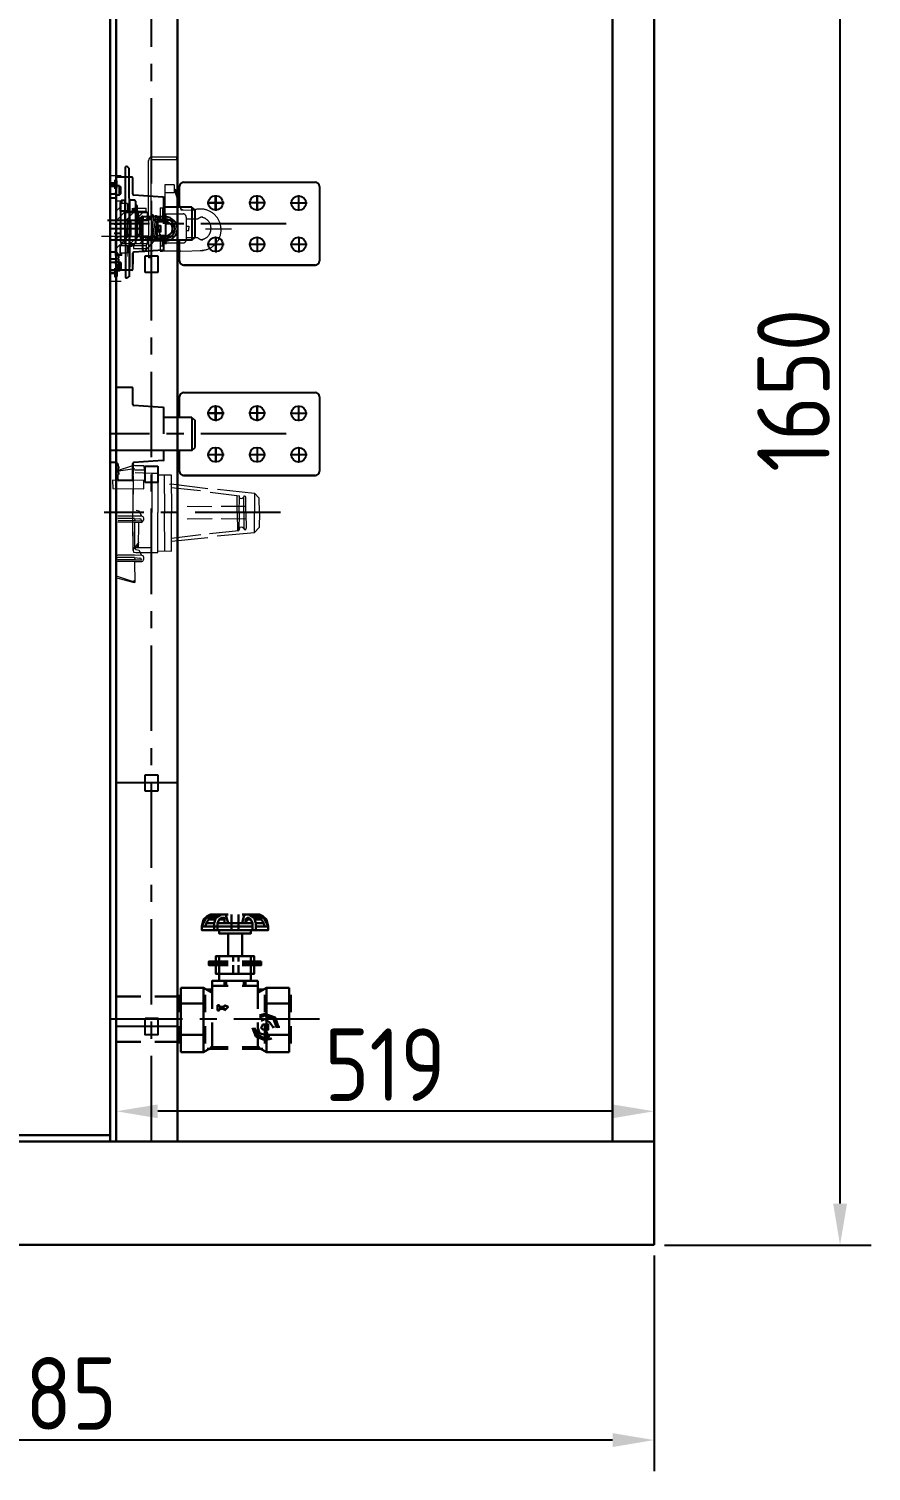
# Model space of a CAD drawing. Header units: millimetres. Extents: x 70841 to 133731, y -170061 to -164340.
# Drawn here: x 102160 to 102973, y -167307 to -165914 of the extents above; entities that cross this region are included whole.
import ezdxf

# ---------------------------------------------------------------- set-up
doc = ezdxf.new("R2010")
doc.units = ezdxf.units.MM
doc.header["$LTSCALE"] = 13
doc.linetypes.add('CENTER', pattern=[50.8, 31.75, -6.35, 6.35, -6.35])
doc.linetypes.add('CENTERX2', pattern=[101.6, 63.5, -12.7, 12.7, -12.7])
doc.layers.get('0').update_dxf_attribs({"color": 1, "linetype": 'CENTER'})
for name, color, linetype in [('1', 4, 'Continuous'), ('10', 1, 'Continuous'), ('C00-00-00', 7, 'Continuous'), ('器身绝缘0', 4, 'Continuous'), ('粗实线', 4, 'Continuous')]:
    doc.layers.add(name, color=color, linetype=linetype)
doc.layers.add('标注、文本', color=3, linetype='Continuous', lineweight=25)
doc.styles.get("Standard").update_dxf_attribs({"font": 'gbenor.shx', "bigfont": 'gbcbig.shx'})
doc.dimstyles.new('1-15', dxfattribs={"dimscale": 20, "dimtxt": 3.5, "dimasz": 2, "dimexe": 1.5, "dimexo": 0.5, "dimgap": 0.5, "dimtad": 1, "dimtoh": 1, "dimdec": 1, "dimdsep": 46, "dimtxsty": 'Standard', "dimcen": 2.5, "dimclrd": 3, "dimclre": 3, "dimclrt": 3, "dimadec": 0, "dimazin": 2, "dimtfac": 1, "dimtdec": 1, "dimtmove": 0, "dimatfit": 2, "dimfxl": 1, "dimarcsym": 0})

# ---------------------------------------------------------------- blocks, each defined once
blk = doc.blocks.new('A$C4C206FB1')
at = {"layer": '标注、文本', "color": 4, "lineweight": 30}
for points in [[(58.52, 85.61), (56.35, 84.53), (54.19, 82.36)], [(58.52, 84.53), (56.35, 83.45), (55.27, 82.36)], [(58.52, 83.45), (57.44, 82.36), (56.35, 81.28)], [(58.52, 82.36), (57.44, 82.36), (56.35, 81.28)], [(68.28, 85.61), (65.02, 85.61), (61.77, 83.45), (60.69, 80.2)], [(65.02, 83.45), (63.94, 82.36), (62.86, 80.2)], [(65.02, 82.36), (63.94, 82.36), (62.86, 80.2)], [(67.19, 80.2), (67.19, 82.36), (67.19, 83.45), (66.11, 83.45)], [(67.19, 82.36), (66.11, 82.36)], [(67.19, 82.36), (67.19, 80.2)], [(69.36, 80.2), (68.28, 84.53), (68.28, 85.61)], [(78.03, 80.2), (79.11, 84.53), (80.2, 85.61)], [(78.03, 85.61), (88.87, 85.61)], [(81.28, 83.45), (80.2, 82.36)], [(80.2, 80.2), (81.28, 82.36)], [(86.7, 80.2), (85.61, 83.45), (82.36, 85.61)], [(84.53, 80.2), (83.45, 82.36), (82.36, 83.45)], [(84.53, 80.2), (83.45, 82.36), (82.36, 82.36)], [(93.2, 82.36), (91.03, 84.53), (88.87, 85.61)], [(92.12, 82.36), (91.03, 83.45), (88.87, 84.53)], [(91.03, 81.28), (89.95, 82.36), (88.87, 83.45)], [(91.03, 81.28), (89.95, 82.36), (88.87, 82.36)], [(69.36, 75.86), (53.1, 75.86), (53.1, 78.03)], [(69.36, 75.86), (53.1, 75.86), (53.1, 78.03), (60.69, 78.03)], [(62.86, 75.86), (62.86, 80.2), (62.86, 78.03)], [(62.86, 78.03), (84.53, 78.03)], [(94.28, 78.03), (94.28, 75.86), (78.03, 75.86)], [(86.7, 78.03), (94.28, 78.03), (94.28, 75.86), (78.03, 75.86)], [(84.53, 75.86), (84.53, 80.2), (84.53, 78.03)], [(69.36, 55.27), (57.44, 55.27), (57.44, 56.35), (69.36, 56.35)], [(69.36, 54.19), (57.44, 54.19), (57.44, 55.27), (69.36, 55.27)], [(61.77, 56.35), (61.77, 59.61), (85.61, 59.61), (85.61, 56.35)], [(85.61, 54.19), (85.61, 48.77), (61.77, 48.77), (61.77, 54.19)], [(89.95, 56.35), (89.95, 55.27), (78.03, 55.27)], [(78.03, 56.35), (89.95, 56.35)], [(89.95, 55.27), (89.95, 54.19), (78.03, 54.19)], [(78.03, 55.27), (89.95, 55.27)], [(40.1, 40.1), (40.1, 30.34), (40.1, 10.84), (40.1, 0)], [(54.19, 40.1), (54.19, 30.34), (54.19, 10.84), (54.19, 0)], [(69.36, 41.18), (59.61, 41.18), (59.61, 44.43), (69.36, 44.43)], [(59.61, 41.18), (59.61, 27.09)], [(87.78, 44.43), (87.78, 41.18), (78.03, 41.18)], [(78.03, 44.43), (87.78, 44.43)], [(87.78, 41.18), (87.78, 27.09)], [(107.29, 40.1), (107.29, 30.34), (93.2, 30.34)], [(93.2, 40.1), (93.2, 30.34), (93.2, 10.84), (93.2, 0)], [(107.29, 40.1), (107.29, 30.34), (107.29, 10.84), (107.29, 0)], [(0, 34.68), (15.17, 34.68)], [(23.84, 34.68), (39.01, 34.68)], [(39.01, 24.93), (39.01, 35.76)], [(62.86, 29.26), (63.94, 29.26), (63.94, 28.18)], [(62.86, 29.26), (62.86, 28.18)], [(62.86, 26.01), (63.94, 26.01), (63.94, 27.09)], [(67.19, 26.01), (67.19, 27.09), (63.94, 27.09)], [(67.19, 29.26), (69.36, 28.18), (67.19, 26.01)], [(67.19, 29.26), (67.19, 28.18)], [(108.37, 24.93), (108.37, 35.76)], [(59.61, 18.42), (59.61, 3.25)], [(87.78, 18.42), (87.78, 3.25), (93.2, 0)], [(100.79, 15.17), (98.62, 21.67), (92.12, 23.84), (88.87, 22.76)], [(99.7, 15.17), (97.54, 20.59), (92.12, 22.76), (88.87, 21.67)], [(97.54, 15.17), (95.37, 18.42), (92.12, 20.59), (89.95, 19.51)], [(55.27, 16.26), (55.27, 5.42)], [(84.53, 15.17), (86.7, 9.75), (92.12, 7.59), (96.45, 8.67)], [(85.61, 15.17), (87.78, 10.84), (92.12, 8.67), (95.37, 9.75)], [(87.78, 15.17), (88.87, 11.92), (92.12, 10.84), (94.28, 11.92)], [(92.12, 16.26), (92.12, 5.42)], [(107.29, 10.84), (93.2, 10.84)], [(99.7, 15.17), (99.7, 16.26)], [(100.79, 15.17), (100.79, 16.26)], [(0, 6.5), (15.17, 6.5)], [(23.84, 6.5), (39.01, 6.5)], [(56.35, 2.17), (69.36, 2.17)], [(58.52, 3.25), (69.36, 3.25)], [(78.03, 3.25), (87.78, 3.25)], [(78.03, 3.25), (88.87, 3.25)], [(78.03, 2.17), (91.03, 2.17)]]:
    blk.add_lwpolyline(points, dxfattribs=at)
for points in [[(83.45, 75.86), (83.45, 73.69), (63.94, 73.69), (63.94, 75.86)], [(78.03, 73.69), (78.03, 59.61), (69.36, 59.61), (69.36, 73.69)], [(83.45, 48.77), (83.45, 44.43), (63.94, 44.43), (63.94, 48.77)], [(94.28, 15.17), (94.28, 17.34), (92.12, 17.34), (91.03, 17.34), (89.95, 15.17), (91.03, 14.09), (92.12, 14.09), (94.28, 14.09)], [(93.2, 15.17), (93.2, 16.26), (92.12, 16.26), (92.12, 15.17)]]:
    blk.add_lwpolyline(points, close=True, dxfattribs=at)
for points in [[(53.1, 78.03), (53.1, 78.03), (54.19, 82.36), (54.19, 82.36)], [(53.1, 78.03), (53.1, 78.03), (55.27, 82.36), (55.27, 82.36)], [(55.27, 78.03), (55.27, 78.03), (56.35, 81.28), (56.35, 81.28)], [(55.27, 78.03), (55.27, 78.03), (56.35, 81.28), (56.35, 81.28)], [(58.52, 85.61), (58.52, 85.61), (69.36, 85.61), (69.36, 85.61)], [(58.52, 84.53), (58.52, 84.53), (63.94, 84.53), (63.94, 84.53)], [(58.52, 83.45), (58.52, 83.45), (61.77, 83.45), (61.77, 83.45)], [(58.52, 82.36), (58.52, 82.36), (61.77, 82.36), (61.77, 82.36)], [(65.02, 83.45), (65.02, 83.45), (66.11, 83.45), (66.11, 83.45)], [(65.02, 82.36), (65.02, 82.36), (66.11, 82.36), (66.11, 82.36)], [(71.53, 85.61), (71.53, 85.61), (71.53, 75.86), (71.53, 75.86)], [(75.86, 85.61), (75.86, 85.61), (75.86, 75.86), (75.86, 75.86)], [(79.11, 84.53), (79.11, 84.53), (79.11, 85.61), (79.11, 85.61)], [(82.36, 85.61), (82.36, 85.61), (80.2, 85.61), (80.2, 85.61)], [(80.2, 82.36), (80.2, 82.36), (80.2, 80.2), (80.2, 80.2)], [(82.36, 83.45), (82.36, 83.45), (81.28, 83.45), (81.28, 83.45)], [(82.36, 82.36), (82.36, 82.36), (81.28, 82.36), (81.28, 82.36)], [(88.87, 84.53), (88.87, 84.53), (83.45, 84.53), (83.45, 84.53)], [(88.87, 83.45), (88.87, 83.45), (85.61, 83.45), (85.61, 83.45)], [(88.87, 82.36), (88.87, 82.36), (85.61, 82.36), (85.61, 82.36)], [(92.12, 78.03), (92.12, 78.03), (91.03, 81.28), (91.03, 81.28)], [(92.12, 78.03), (92.12, 78.03), (91.03, 81.28), (91.03, 81.28)], [(94.28, 78.03), (94.28, 78.03), (92.12, 82.36), (92.12, 82.36)], [(94.28, 78.03), (94.28, 78.03), (93.2, 82.36), (93.2, 82.36)], [(60.69, 78.03), (60.69, 78.03), (55.27, 78.03), (55.27, 78.03)], [(56.35, 80.2), (56.35, 80.2), (60.69, 80.2), (60.69, 80.2)], [(60.69, 80.2), (60.69, 80.2), (60.69, 75.86), (60.69, 75.86)], [(60.69, 78.03), (60.69, 78.03), (62.86, 78.03), (62.86, 78.03)], [(62.86, 80.2), (62.86, 80.2), (84.53, 80.2), (84.53, 80.2)], [(84.53, 78.03), (84.53, 78.03), (62.86, 78.03), (62.86, 78.03)], [(86.7, 80.2), (86.7, 80.2), (91.03, 80.2), (91.03, 80.2)], [(91.03, 80.2), (91.03, 80.2), (86.7, 80.2), (86.7, 80.2)], [(86.7, 80.2), (86.7, 80.2), (86.7, 75.86), (86.7, 75.86)], [(94.28, 78.03), (94.28, 78.03), (86.7, 78.03), (86.7, 78.03)], [(86.7, 78.03), (86.7, 78.03), (92.12, 78.03), (92.12, 78.03)], [(94.28, 75.86), (94.28, 75.86), (94.28, 78.03), (94.28, 78.03)], [(63.94, 59.61), (63.94, 59.61), (63.94, 56.35), (63.94, 56.35)], [(63.94, 54.19), (63.94, 54.19), (63.94, 48.77), (63.94, 48.77)], [(72.61, 59.61), (72.61, 59.61), (72.61, 56.35), (72.61, 56.35)], [(72.61, 54.19), (72.61, 54.19), (72.61, 48.77), (72.61, 48.77)], [(75.86, 59.61), (75.86, 59.61), (75.86, 56.35), (75.86, 56.35)], [(75.86, 54.19), (75.86, 54.19), (75.86, 48.77), (75.86, 48.77)], [(83.45, 59.61), (83.45, 59.61), (83.45, 56.35), (83.45, 56.35)], [(83.45, 54.19), (83.45, 54.19), (83.45, 48.77), (83.45, 48.77)], [(40.1, 40.1), (40.1, 40.1), (46.6, 40.1), (46.6, 40.1)], [(40.1, 30.34), (40.1, 30.34), (40.1, 40.1), (40.1, 40.1)], [(46.6, 40.1), (46.6, 40.1), (54.19, 40.1), (54.19, 40.1)], [(54.19, 40.1), (54.19, 40.1), (59.61, 36.85), (59.61, 36.85)], [(56.35, 39.01), (56.35, 39.01), (59.61, 39.01), (59.61, 39.01)], [(58.52, 37.93), (58.52, 37.93), (59.61, 37.93), (59.61, 37.93)], [(67.19, 44.43), (67.19, 44.43), (67.19, 41.18), (67.19, 41.18)], [(68.28, 44.43), (68.28, 44.43), (68.28, 41.18), (68.28, 41.18)], [(79.11, 44.43), (79.11, 44.43), (79.11, 41.18), (79.11, 41.18)], [(80.2, 44.43), (80.2, 44.43), (80.2, 41.18), (80.2, 41.18)], [(93.2, 40.1), (93.2, 40.1), (87.78, 36.85), (87.78, 36.85)], [(87.78, 39.01), (87.78, 39.01), (91.03, 39.01), (91.03, 39.01)], [(87.78, 37.93), (87.78, 37.93), (88.87, 37.93), (88.87, 37.93)], [(107.29, 40.1), (107.29, 40.1), (93.2, 40.1), (93.2, 40.1)], [(40.1, 30.34), (40.1, 30.34), (46.6, 30.34), (46.6, 30.34)], [(46.6, 30.34), (46.6, 30.34), (54.19, 30.34), (54.19, 30.34)], [(55.27, 35.76), (55.27, 35.76), (55.27, 24.93), (55.27, 24.93)], [(62.86, 26.01), (62.86, 26.01), (62.86, 28.18), (62.86, 28.18)], [(63.94, 28.18), (63.94, 28.18), (67.19, 28.18), (67.19, 28.18)], [(92.12, 35.76), (92.12, 35.76), (92.12, 24.93), (92.12, 24.93)], [(39.01, 5.42), (39.01, 5.42), (39.01, 16.26), (39.01, 16.26)], [(40.1, 10.84), (40.1, 10.84), (46.6, 10.84), (46.6, 10.84)], [(46.6, 10.84), (46.6, 10.84), (54.19, 10.84), (54.19, 10.84)], [(97.54, 15.17), (97.54, 15.17), (97.54, 16.26), (97.54, 16.26)], [(108.37, 5.42), (108.37, 5.42), (108.37, 16.26), (108.37, 16.26)], [(54.19, 0), (54.19, 0), (59.61, 3.25), (59.61, 3.25)], [(59.61, 3.25), (59.61, 3.25), (69.36, 3.25), (69.36, 3.25)], [(45.52, 0), (45.52, 0), (40.1, 0), (40.1, 0)], [(54.19, 0), (54.19, 0), (45.52, 0), (45.52, 0)], [(93.2, 0), (93.2, 0), (107.29, 0), (107.29, 0)]]:
    blk.add_open_spline(points, degree=3, dxfattribs=at)
blk = doc.blocks.new('1235')
at = {"layer": '1', "color": 1, "linetype": 'CENTERX2', "lineweight": -3, "ltscale": 0.1}
blk.add_line((113019.6, -165750.1), (112849.5, -165750.1), dxfattribs=at)
at = {"layer": '粗实线'}
for p, q in [((112855.5, -165750.1), (112855.5, -165706.1)), ((112855.5, -165750.1), (112855.5, -165710.1)), ((112855.5, -165750.1), (112855.5, -165710.1)), ((112870.5, -165705.1), (112856.5, -165705.1)), ((112871.5, -165721.7), (112871.5, -165706.1)), ((112871.5, -165721.7), (112871.5, -165711.1)), ((112871.5, -165721.7), (112871.5, -165711.1)), ((112916.5, -165734.1), (112916.5, -165714.1)), ((112920.5, -165710.1), (113047.6, -165710.1)), ((113051.6, -165714.1), (113051.6, -165786.1)), ((112900.5, -165724.6), (112872.4, -165722.7)), ((112900.5, -165724.6), (112872.4, -165722.7)), ((112901.5, -165750.1), (112901.5, -165725.5)), ((112901.5, -165750.1), (112901.5, -165725.6)), ((112916.5, -165734.1), (112916.5, -165719.1)), ((112959.4, -165730.1), (112943.2, -165730.1)), ((112959.4, -165730.1), (112943.2, -165730.1)), ((112959.5, -165730), (112943.3, -165730)), ((112959.5, -165730.2), (112943.3, -165730.2)), ((112959.5, -165730.2), (112943.3, -165730.2)), ((112959.6, -165730), (112943.4, -165730)), ((112951.4, -165737.5), (112951.4, -165722.5)), ((112951.5, -165722.7), (112951.5, -165737.7)), ((112951.5, -165722.8), (112951.5, -165737.8)), ((112951.6, -165737.4), (112951.6, -165722.5)), ((112951.6, -165737.5), (112951.6, -165722.5)), ((112999.5, -165730.1), (112983.3, -165730.1)), ((112999.5, -165730.1), (112983.3, -165730.1)), ((112999.5, -165730.1), (112983.3, -165730.1)), ((112999.6, -165730.1), (112983.4, -165730.1)), ((112991.5, -165737.5), (112991.5, -165722.5)), ((112991.6, -165722.7), (112991.6, -165737.7)), ((113039.6, -165730.2), (113023.4, -165730.2)), ((113039.6, -165730.2), (113023.4, -165730.2)), ((113031.6, -165737.6), (113031.6, -165722.6)), ((112928.5, -165734.1), (112901.5, -165734.1)), ((112928.5, -165734.1), (112931.5, -165737.1)), ((112928.5, -165734.1), (112928.5, -165766.1)), ((112928.5, -165734.1), (112931.5, -165737.1)), ((112928.5, -165734.1), (112928.5, -165766.1)), ((112931.5, -165763.1), (112931.5, -165737.1)), ((112931.5, -165763.1), (112931.5, -165737.1)), ((112928.5, -165766.1), (112849.5, -165766.1)), ((112901.5, -165774.7), (112901.5, -165766.1)), ((112901.5, -165774.7), (112901.5, -165766.1)), ((112916.5, -165786.1), (112916.5, -165766.1)), ((112928.5, -165766.1), (112931.5, -165763.1)), ((112928.5, -165766.1), (112931.5, -165763.1)), ((112959.4, -165770.1), (112943.2, -165770.1)), ((112959.4, -165770.1), (112943.2, -165770.1)), ((112959.5, -165770.2), (112943.3, -165770.2)), ((112959.6, -165770.2), (112943.4, -165770.2)), ((112951.4, -165762.7), (112951.4, -165777.7)), ((112951.6, -165762.7), (112951.6, -165777.7)), ((112951.6, -165762.8), (112951.6, -165777.8)), ((112999.5, -165770.1), (112983.3, -165770.1)), ((112999.5, -165770.1), (112983.3, -165770.1)), ((112991.5, -165762.7), (112991.5, -165777.7)), ((113039.6, -165770.2), (113023.4, -165770.2)), ((113039.6, -165770.2), (113023.4, -165770.2)), ((113031.6, -165762.8), (113031.6, -165777.8)), ((112855, -165777.6), (112849.5, -165777.6)), ((112857, -165779.6), (112857, -165781.4)), ((112857, -165781.4), (112857.5, -165781.4)), ((112857.5, -165783.3), (112857, -165783.3)), ((112857, -165783.3), (112857, -165784.3)), ((112857, -165784.3), (112857.5, -165784.3)), ((112857, -165784.3), (112857.5, -165784.3)), ((112857.5, -165786.2), (112857, -165786.2)), ((112857, -165786.2), (112857, -165787.2)), ((112857.5, -165781.4), (112857.5, -165783.3)), ((112857.5, -165784.3), (112857.5, -165786.2)), ((112871.5, -165778.5), (112871.5, -165789.1)), ((112871.5, -165794.1), (112871.5, -165778.5)), ((112871.5, -165778.6), (112871.5, -165789.1)), ((112900.5, -165775.7), (112872.4, -165777.6)), ((112900.5, -165775.7), (112872.4, -165777.6)), ((112883.5, -165781.1), (112895.5, -165781.1)), ((112883.5, -165797.1), (112883.5, -165781.1)), ((112895.5, -165781.1), (112895.5, -165797.1)), ((112857, -165787.2), (112857.5, -165787.2)), ((112857, -165787.2), (112857.5, -165787.2)), ((112857, -165794.1), (112857, -165789.1)), ((112857.5, -165789.1), (112857, -165789.1)), ((112857.5, -165787.2), (112857.5, -165789.1)), ((112870.5, -165795.1), (112858, -165795.1)), ((112895.5, -165797.1), (112883.5, -165797.1)), ((113047.6, -165790.1), (112920.5, -165790.1)), ((112920.5, -165790.1), (113047.6, -165790.1))]:
    blk.add_line(p, q, dxfattribs=at)
for centre in [(112951.3, -165730.1), (112991.4, -165730.1), (113031.5, -165730.2), (112951.3, -165770.1), (112991.4, -165770.1), (113031.5, -165770.2)]:
    blk.add_circle(centre, 7, dxfattribs=at)
for centre, radius, start, end in [((112856.5, -165706.1), 1, 90, 180), ((112870.5, -165706.1), 1, 0, 90), ((112920.5, -165714.1), 4, 90, 180), ((113047.6, -165714.1), 4, 0, 90), ((112872.5, -165721.7), 1, 180, 266.1859), ((112872.5, -165721.7), 1, 180, 266.1859), ((112872.5, -165721.7), 1, 180, 266.1859), ((112900.5, -165725.6), 1, 0, 86.1859), ((112900.5, -165725.5), 1, 0, 86.1859), ((112855, -165779.6), 2, 0, 90), ((112855, -165779.6), 2, 0, 90), ((112872.5, -165778.5), 1, 93.8141, 180), ((112872.5, -165778.6), 1, 93.8141, 180), ((112872.5, -165778.5), 1, 93.8141, 180), ((112900.5, -165774.7), 1, 273.8141, 0), ((112900.5, -165774.7), 1, 273.8141, 0), ((112920.5, -165786.1), 4, 180, 270), ((113047.6, -165786.1), 4, 270, 0), ((112858, -165794.1), 1, 180, 270), ((112870.5, -165794.1), 1, 270, 0)]:
    blk.add_arc(centre, radius, start, end, dxfattribs=at)
blk = doc.blocks.new('1250')
at = {"layer": '1', "color": 1, "linetype": 'CENTERX2', "lineweight": -3, "ltscale": 0.1}
blk.add_line((113627.7, -165750.1), (113457.5, -165750.1), dxfattribs=at)
at = {"layer": 'C00-00-00', "lineweight": 0}
for points in [[(113486.9, -165704.8), (113484.7, -165705), (113468.9, -165710.1)], [(113469.1, -165750.2), (113468.9, -165710.1), (113487, -165707.7)], [(113486.9, -165704.8), (113495.7, -165704.6), (113496.1, -165709.1), (113486.6, -165709.1)], [(113487.5, -165711.5), (113503.4, -165712.2), (113509.2, -165712.1), (113509.2, -165750)], [(113509.2, -165712.1), (113509.6, -165713.7), (113522, -165713.6), (113522.3, -165750.1)], [(113515.5, -165713.6), (113515.8, -165750.1)], [(113485.2, -165727.7), (113485.1, -165750.3)], [(113520.6, -165722.8), (113522.2, -165722.4), (113557.5, -165726.9)], [(113559.7, -165730.3), (113588, -165734)], [(113566.8, -165727.6), (113602.4, -165731.5), (113602.4, -165750.4)], [(113561.5, -165744.6), (113537.5, -165744.2)], [(113594.3, -165744.2), (113570.3, -165744.4)], [(113587.8, -165734.6), (113588.2, -165736.2), (113589.6, -165736.5), (113591.1, -165736.1), (113592.1, -165734.9)], [(113593, -165734.4), (113592.3, -165734.2), (113592.1, -165734.9)], [(113594.3, -165750.7), (113594.2, -165735.4), (113593.7, -165734.5), (113593, -165734.4)], [(113607.5, -165750.1), (113607.1, -165736.2), (113602.4, -165731.5)], [(113469.1, -165750.2), (113468.8, -165789.5), (113469.2, -165791), (113470.6, -165791.3)], [(113487.6, -165783.6), (113485.9, -165784.7), (113485.5, -165786.8), (113485.8, -165788.3), (113487.9, -165788.8), (113503.2, -165788.7), (113509.1, -165788.6), (113509.2, -165750)], [(113486.7, -165759.4), (113486.8, -165784.2), (113501.4, -165783.9), (113503, -165783.5), (113503.3, -165782.1), (113503.4, -165750.1)], [(113486.8, -165755.8), (113487, -165758)], [(113486.8, -165755.8), (113487, -165758)], [(113493.8, -165753.7), (113491.3, -165748.8), (113488.5, -165748.1)], [(113493.5, -165758), (113493.2, -165756.5), (113491.8, -165756.2)], [(113495.9, -165757.1), (113495.6, -165755.6), (113495.2, -165754.1), (113493.8, -165753.7)], [(113493.9, -165759.6), (113494.9, -165758.4), (113495.9, -165757.1)], [(113509.4, -165787.2), (113522.5, -165787.3), (113522.3, -165750.1)], [(113561.7, -165756.3), (113537.6, -165756.6)], [(113566.6, -165772.7), (113602.4, -165769.3), (113602.4, -165750.4)], [(113594.4, -165756.6), (113570.5, -165756.1)], [(113607.5, -165750.1), (113607.1, -165764.6), (113602.4, -165769.3)], [(113486.7, -165759.4), (113486.8, -165784.2), (113487.3, -165785), (113488.5, -165786)], [(113486.7, -165759.4), (113493.9, -165759.6)], [(113489, -165783.9), (113486.8, -165784.2), (113490.6, -165783.6), (113491, -165759.6)], [(113559.2, -165770.3), (113587.5, -165767.4)], [(113592.3, -165765.5), (113591.1, -165764.5), (113589.7, -165764.2), (113588.2, -165764.6), (113587.7, -165766.7)], [(113592.3, -165765.5), (113592.9, -165766.4), (113593.5, -165766.6)], [(113593.5, -165766.6), (113594.2, -165766.7), (113594.6, -165765.3)], [(113493.8, -165791.6), (113491.3, -165786.7), (113488.5, -165786)], [(113522.5, -165777.8), (113557.5, -165774.3)], [(113468.5, -165793.8), (113469.6, -165795.5), (113471, -165795.8)], [(113468.8, -165789.5), (113469, -165791.7), (113469.4, -165793.3), (113470.8, -165793.6)], [(113468.8, -165798.9), (113469, -165791.7)], [(113470.7, -165797.2), (113469.1, -165797.6), (113468.8, -165798.9)], [(113486.7, -165797.2), (113493.9, -165797.5)], [(113493.5, -165795.9), (113493.2, -165794.4), (113491.8, -165794.1)], [(113495.9, -165795), (113495.6, -165793.5), (113495.2, -165791.9), (113493.8, -165791.6)], [(113493.9, -165797.5), (113494.8, -165796.9), (113495.9, -165795)], [(113468.5, -165812.7), (113485, -165817.2), (113487, -165817.7), (113486.8, -165815.5)], [(113468.9, -165811.3), (113484.4, -165816.4), (113486.7, -165816.2)]]:
    blk.add_lwpolyline(points, dxfattribs=at)
blk.add_lwpolyline([(113465.8, -165726.9), (113495.6, -165727.2), (113495.9, -165719.3), (113465.5, -165718.8)], close=True, dxfattribs=at)
for points in [[(113485.4, -165714.6), (113485.4, -165714.6), (113485.1, -165750.3), (113485.1, -165750.3)], [(113503.4, -165712.2), (113503.4, -165712.2), (113503.4, -165750.1), (113503.4, -165750.1)], [(113503.3, -165718.8), (113503.3, -165718.8), (113503.4, -165750.1), (113503.4, -165750.1)], [(113522.1, -165726), (113522.1, -165726), (113550.5, -165728.9), (113550.5, -165728.9)], [(113585.7, -165750.2), (113585.7, -165750.2), (113585.9, -165733.5), (113585.9, -165733.5)], [(113587.8, -165750.7), (113587.8, -165750.7), (113588, -165734), (113588, -165734)], [(113592.2, -165750.2), (113592.2, -165750.2), (113592.1, -165734.9), (113592.1, -165734.9)], [(113593, -165734.4), (113593, -165734.4), (113593.1, -165733.7), (113593.1, -165733.7)], [(113486.6, -165753.5), (113486.6, -165753.5), (113470.6, -165753.5), (113470.6, -165753.5)], [(113486.8, -165755.8), (113486.8, -165755.8), (113470.8, -165755.7), (113470.8, -165755.7)], [(113487, -165758), (113487, -165758), (113471, -165757.9), (113471, -165757.9)], [(113485, -165772.8), (113485, -165772.8), (113485.1, -165750.3), (113485.1, -165750.3)], [(113485.5, -165786.8), (113485.5, -165786.8), (113485.1, -165750.3), (113485.1, -165750.3)], [(113493.8, -165753.7), (113493.8, -165753.7), (113486.6, -165753.5), (113486.6, -165753.5)], [(113486.8, -165755.8), (113486.8, -165755.8), (113491.8, -165756.2), (113491.8, -165756.2)], [(113487, -165758), (113487, -165758), (113493.5, -165758), (113493.5, -165758)], [(113493.5, -165758), (113493.5, -165758), (113493.7, -165757.3), (113493.7, -165757.3)], [(113503.2, -165788.7), (113503.2, -165788.7), (113503.4, -165750.1), (113503.4, -165750.1)], [(113515.9, -165787.2), (113515.9, -165787.2), (113515.8, -165750.1), (113515.8, -165750.1)], [(113585.7, -165750.2), (113585.7, -165750.2), (113586, -165767.7), (113586, -165767.7)], [(113587.8, -165750.7), (113587.8, -165750.7), (113587.5, -165767.4), (113587.5, -165767.4)], [(113592.2, -165750.2), (113592.2, -165750.2), (113592.2, -165766.2), (113592.2, -165766.2)], [(113594.3, -165750.7), (113594.3, -165750.7), (113594.6, -165765.3), (113594.6, -165765.3)], [(113486.7, -165759.4), (113486.7, -165759.4), (113470.7, -165759.3), (113470.7, -165759.3)], [(113522.4, -165774.9), (113522.4, -165774.9), (113550.9, -165771.3), (113550.9, -165771.3)], [(113485.5, -165786.8), (113485.5, -165786.8), (113485.6, -165786.1), (113485.6, -165786.1)], [(113491, -165778.6), (113491, -165778.6), (113486.8, -165784.2), (113486.8, -165784.2)], [(113487.6, -165783.6), (113487.6, -165783.6), (113503.6, -165783.7), (113503.6, -165783.7)], [(113490.5, -165780.6), (113490.5, -165780.6), (113489, -165783.9), (113489, -165783.9)], [(113468.8, -165798.9), (113468.8, -165798.9), (113468.5, -165812.7), (113468.5, -165812.7)], [(113486.6, -165791.4), (113486.6, -165791.4), (113470.6, -165791.3), (113470.6, -165791.3)], [(113486.7, -165797.2), (113486.7, -165797.2), (113470.7, -165797.2), (113470.7, -165797.2)], [(113486.8, -165793.6), (113486.8, -165793.6), (113470.8, -165793.6), (113470.8, -165793.6)], [(113487, -165795.9), (113487, -165795.9), (113471, -165795.8), (113471, -165795.8)], [(113493.8, -165791.6), (113493.8, -165791.6), (113486.6, -165791.4), (113486.6, -165791.4)], [(113486.7, -165797.2), (113486.7, -165797.2), (113487, -165817.7), (113487, -165817.7)], [(113486.8, -165793.6), (113486.8, -165793.6), (113487, -165795.9), (113487, -165795.9)], [(113486.8, -165793.6), (113486.8, -165793.6), (113491.8, -165794.1), (113491.8, -165794.1)], [(113487, -165795.9), (113487, -165795.9), (113493.5, -165795.9), (113493.5, -165795.9)], [(113493.5, -165795.9), (113493.5, -165795.9), (113493.7, -165795.2), (113493.7, -165795.2)]]:
    blk.add_open_spline(points, degree=3, dxfattribs=at)
blk = doc.blocks.new('*D978')
at = {"layer": 'Defpoints', "color": 0, "transparency": 16777216}
for p in [(102244.3, -166959.2), (102244.3, -166988.3), (102763.3, -167088.3)]:
    blk.add_point(p, dxfattribs=at)
at = {"layer": '标注、文本', "color": 3, "lineweight": -2, "transparency": 16777216}
for p, q in [((102244.3, -166978.3), (102244.3, -166929.2)), ((102763.3, -167078.3), (102763.3, -166929.2)), ((102723.3, -166959.2), (102284.3, -166959.2))]:
    blk.add_line(p, q, dxfattribs=at)
at = {"layer": '标注、文本', "color": 3, "transparency": 16777216}
for points in [[(102284.3, -166952.6), (102284.3, -166965.9), (102244.3, -166959.2)], [(102723.3, -166952.6), (102723.3, -166965.9), (102763.3, -166959.2)]]:
    blk.add_solid(points, dxfattribs=at)
at = {"layer": '标注、文本', "color": 3, "transparency": 16777216, "insert": (102503.8, -166914.2), "char_height": 70, "attachment_point": 5}
blk.add_mtext('519', dxfattribs=at)
blk = doc.blocks.new('*D979')
at = {"layer": 'Defpoints', "color": 0, "transparency": 16777216}
for p in [(101578.3, -167088.3), (102763.3, -167088.3), (101578.3, -167276.6)]:
    blk.add_point(p, dxfattribs=at)
at = {"layer": '标注、文本', "color": 3, "lineweight": -2, "transparency": 16777216}
for p, q in [((101578.3, -167098.3), (101578.3, -167306.6)), ((102763.3, -167098.3), (102763.3, -167306.6)), ((102723.3, -167276.6), (101618.3, -167276.6))]:
    blk.add_line(p, q, dxfattribs=at)
at = {"layer": '标注、文本', "color": 3, "transparency": 16777216}
for points in [[(101618.3, -167269.9), (101618.3, -167283.3), (101578.3, -167276.6)], [(102723.3, -167269.9), (102723.3, -167283.3), (102763.3, -167276.6)]]:
    blk.add_solid(points, dxfattribs=at)
at = {"layer": '标注、文本', "color": 3, "transparency": 16777216, "insert": (102170.8, -167231.6), "char_height": 70, "attachment_point": 5}
blk.add_mtext('1185', dxfattribs=at)
blk = doc.blocks.new('*D980')
at = {"layer": 'Defpoints', "color": 0, "transparency": 16777216}
for p in [(102763.3, -165438.3), (102942.8, -165438.3), (102763.3, -167088.3)]:
    blk.add_point(p, dxfattribs=at)
at = {"layer": '标注、文本', "color": 3, "lineweight": -2, "transparency": 16777216}
for p, q in [((102773.3, -165438.3), (102972.8, -165438.3)), ((102942.8, -167048.3), (102942.8, -165478.3)), ((102773.3, -167088.3), (102972.8, -167088.3))]:
    blk.add_line(p, q, dxfattribs=at)
at = {"layer": '标注、文本', "color": 3, "transparency": 16777216}
for points in [[(102936.1, -165478.3), (102949.5, -165478.3), (102942.8, -165438.3)], [(102936.1, -167048.3), (102949.5, -167048.3), (102942.8, -167088.3)]]:
    blk.add_solid(points, dxfattribs=at)
at = {"layer": '标注、文本', "color": 3, "transparency": 16777216, "insert": (102897.8, -166263.3), "char_height": 70, "attachment_point": 5, "rotation": 90}
blk.add_mtext('1650', dxfattribs=at)

msp = doc.modelspace()

# ---------------------------------------------------------------- linework, layer by layer
at = {"lineweight": 15}
for p, q in [((102275.562, -166095.848), (102275.562, -166041.449)), ((102278.062, -166095.348), (102278.062, -166041.449)), ((102279.062, -166037.949), (102302.566, -166037.949)), ((102279.062, -166040.449), (102302.566, -166040.449)), ((102302.566, -166037.949), (102302.566, -166040.449)), ((102238.293, -166055.704), (102249.04, -166055.704)), ((102300.074, -166072.43), (102291.287, -166072.43)), ((102300.074, -166069.455), (102300.074, -166072.43)), ((102302.293, -166072.43), (102302.126, -166072.43)), ((102275.562, -166098.845), (102275.562, -166114.804)), ((102278.062, -166094.345), (102279.482, -166118.145)), ((102278.062, -166094.704), (102281.466, -166118.325)), ((102278.062, -166095.348), (102278.062, -166114.806)), ((102283.458, -166118.148), (102280.046, -166094.525)), ((102281.465, -166095.376), (102284.52, -166117.57)), ((102283.464, -166095.42), (102286.519, -166117.504)), ((102285.007, -166106.578), (102284.519, -166096.126)), ((102311.762, -166104.832), (102314.296, -166104.832)), ((102314.296, -166104.832), (102314.296, -166106.832)), ((102264.407, -166114.798), (102230.029, -166114.798)), ((102275.562, -166114.804), (102275.562, -166135.212)), ((102278.062, -166114.806), (102278.062, -166135.212)), ((102289.062, -166123.918), (102289.062, -166114.812)), ((102311.762, -166108.832), (102314.296, -166108.832)), ((102314.296, -166108.832), (102314.296, -166106.832)), ((102330.262, -166107.356), (102355.456, -166107.356)), ((102289.062, -166123.918), (102286.762, -166123.918)), ((102278.062, -166135.212), (102275.562, -166135.212)), ((102238.293, -166157.959), (102249.04, -166157.959))]:
    msp.add_line(p, q, dxfattribs=at)
at = {"color": 0, "lineweight": 15}
for p, q in [((102291.287, -166064.755), (102291.287, -166092.816)), ((102300.074, -166064.755), (102300.074, -166069.455)), ((102300.062, -166068.918), (102301.01, -166068.601)), ((102300.074, -166069.455), (102301.022, -166069.137)), ((102300.074, -166069.455), (102306.774, -166089.455)), ((102301.01, -166068.601), (102303.355, -166075.601)), ((102301.022, -166069.137), (102303.367, -166076.137)), ((102302.407, -166075.918), (102303.355, -166075.601)), ((102302.419, -166076.455), (102303.367, -166076.137)), ((102249.562, -166080.548), (102243.562, -166080.548)), ((102243.562, -166080.548), (102243.562, -166098.848)), ((102248.062, -166081.848), (102249.562, -166081.848)), ((102248.062, -166090.348), (102248.062, -166081.848)), ((102255.062, -166082.848), (102248.062, -166082.848)), ((102248.062, -166082.848), (102248.062, -166090.348)), ((102255.062, -166089.848), (102248.062, -166089.848)), ((102248.062, -166090.348), (102273.062, -166090.348)), ((102255.062, -166090.348), (102248.062, -166090.348)), ((102249.562, -166080.548), (102249.562, -166081.848)), ((102249.562, -166081.848), (102249.562, -166082.848)), ((102253.562, -166091.848), (102253.562, -166090.348)), ((102274.562, -166091.848), (102253.562, -166091.848)), ((102255.062, -166082.848), (102255.062, -166089.848)), ((102255.062, -166082.848), (102255.062, -166084.348)), ((102255.062, -166089.848), (102255.062, -166090.348)), ((102255.062, -166090.348), (102261.062, -166090.348)), ((102261.062, -166087.348), (102273.062, -166087.348)), ((102273.062, -166090.348), (102273.062, -166087.348)), ((102274.562, -166091.848), (102273.062, -166090.348)), ((102274.562, -166095.348), (102274.562, -166091.848)), ((102286.762, -166086.918), (102286.762, -166098.848)), ((102286.762, -166086.918), (102289.062, -166086.918)), ((102289.062, -166086.918), (102289.062, -166087.918)), ((102289.062, -166086.918), (102289.062, -166098.845)), ((102306.762, -166088.918), (102320.611, -166089.397)), ((102242.928, -166098.848), (102244.126, -166098.848)), ((102244.128, -166098.848), (102256.128, -166098.848)), ((102244.128, -166098.848), (102256.128, -166098.848)), ((102245.326, -166098.848), (102257.326, -166098.848)), ((102245.562, -166098.848), (102267.562, -166098.848)), ((102245.964, -166098.848), (102266.464, -166098.848)), ((102254.928, -166098.848), (102254.928, -166100.848)), ((102254.928, -166100.848), (102254.928, -166112.848)), ((102258.228, -166100.848), (102254.928, -166100.848)), ((102255.39, -166099.458), (102256.781, -166100.848)), ((102256.633, -166098.848), (102255.427, -166100.055)), ((102256.268, -166100.336), (102255.787, -166100.817)), ((102255.872, -166098.817), (102255.904, -166098.848)), ((102255.904, -166098.848), (102257.61, -166100.554)), ((102256.878, -166100.848), (102256.629, -166101.097)), ((102256.754, -166098.727), (102256.633, -166098.848)), ((102256.781, -166100.848), (102256.969, -166101.036)), ((102257.827, -166099.9), (102256.878, -166100.848)), ((102257.026, -166098.848), (102257.809, -166099.631)), ((102257.546, -166099.058), (102257.11, -166099.494)), ((102258.228, -166098.848), (102258.228, -166100.848)), ((102258.228, -166100.848), (102258.228, -166112.848)), ((102259.428, -166098.848), (102264.428, -166098.848)), ((102259.428, -166098.848), (102264.428, -166098.848)), ((102260.626, -166098.848), (102265.626, -166098.848)), ((102263.228, -166098.848), (102263.228, -166100.848)), ((102263.228, -166100.848), (102263.228, -166112.848)), ((102263.228, -166100.848), (102266.528, -166100.848)), ((102263.628, -166099.837), (102264.639, -166100.848)), ((102264.126, -166099.213), (102263.636, -166099.703)), ((102263.938, -166099.025), (102265.702, -166100.788)), ((102265.613, -166098.848), (102264.407, -166100.055)), ((102264.736, -166100.848), (102264.534, -166101.05)), ((102264.639, -166100.848), (102264.889, -166101.098)), ((102264.654, -166098.619), (102264.884, -166098.848)), ((102265.249, -166100.336), (102264.736, -166100.848)), ((102264.884, -166098.848), (102266.108, -166100.072)), ((102265.619, -166098.842), (102265.613, -166098.848)), ((102266.528, -166098.848), (102266.528, -166100.848)), ((102266.528, -166100.848), (102266.528, -166112.848)), ((102267.562, -166096.348), (102268.562, -166095.348)), ((102267.562, -166098.848), (102267.562, -166096.348)), ((102268.562, -166095.348), (102274.562, -166095.348)), ((102270.362, -166098.848), (102270.362, -166095.348)), ((102270.362, -166095.848), (102275.562, -166095.848)), ((102270.362, -166097.348), (102270.362, -166098.848)), ((102270.362, -166098.648), (102275.562, -166098.648)), ((102274.562, -166095.348), (102275.562, -166095.348)), ((102292.062, -166092.918), (102308.762, -166092.918)), ((102298.762, -166098.845), (102298.762, -166114.818)), ((102311.762, -166095.918), (102311.762, -166103.418)), ((102322.762, -166097.988), (102311.762, -166097.988)), ((102311.762, -166102.718), (102311.762, -166117.918)), ((102242.928, -166114.848), (102244.126, -166114.848)), ((102242.928, -166114.848), (102254.928, -166114.848)), ((102243.562, -166133.148), (102243.562, -166114.848)), ((102245.964, -166114.848), (102243.628, -166114.848)), ((102244.128, -166114.848), (102256.128, -166114.848)), ((102244.128, -166114.848), (102256.128, -166114.848)), ((102245.562, -166114.848), (102267.562, -166114.848)), ((102245.964, -166114.848), (102266.464, -166114.848)), ((102254.628, -166114.848), (102253.793, -166114.848)), ((102254.628, -166114.848), (102253.793, -166114.848)), ((102254.928, -166112.848), (102254.928, -166114.848)), ((102258.228, -166112.848), (102254.928, -166112.848)), ((102255.337, -166113.997), (102256.189, -166114.848)), ((102256.103, -166112.848), (102255.427, -166113.525)), ((102256.268, -166113.806), (102255.536, -166114.539)), ((102255.571, -166113.108), (102257.311, -166114.848)), ((102256.328, -166112.624), (102256.103, -166112.848)), ((102256.189, -166114.848), (102256.43, -166115.09)), ((102256.232, -166112.647), (102256.434, -166112.848)), ((102256.434, -166112.848), (102257.779, -166114.194)), ((102257.759, -166113.438), (102256.549, -166114.648)), ((102257.226, -166112.848), (102257.11, -166112.964)), ((102257.268, -166112.806), (102257.226, -166112.848)), ((102258.228, -166112.848), (102258.228, -166114.848)), ((102258.228, -166114.848), (102263.228, -166114.848)), ((102259.428, -166114.848), (102264.428, -166114.848)), ((102259.428, -166114.848), (102264.428, -166114.848)), ((102263.228, -166112.848), (102263.228, -166114.848)), ((102263.228, -166112.848), (102266.528, -166112.848)), ((102263.714, -166113.393), (102265.169, -166114.848)), ((102264.206, -166114.848), (102264.173, -166114.881)), ((102265.249, -166113.806), (102264.206, -166114.848)), ((102264.225, -166112.782), (102264.291, -166112.848)), ((102264.291, -166112.848), (102265.944, -166114.501)), ((102265.084, -166112.848), (102264.407, -166113.525)), ((102265.27, -166112.662), (102265.084, -166112.848)), ((102265.208, -166112.643), (102265.414, -166112.848)), ((102265.414, -166112.848), (102266.083, -166113.518)), ((102266.108, -166114.069), (102265.529, -166114.648)), ((102266.528, -166112.848), (102266.528, -166114.848)), ((102267.562, -166117.348), (102267.562, -166114.848)), ((102268.562, -166118.348), (102267.562, -166117.348)), ((102268.562, -166118.348), (102275.562, -166118.348)), ((102270.362, -166114.848), (102270.362, -166118.348)), ((102270.362, -166118.348), (102270.362, -166114.848)), ((102270.362, -166115.048), (102275.562, -166115.048)), ((102270.362, -166117.848), (102275.562, -166117.848)), ((102274.562, -166121.848), (102274.562, -166118.348)), ((102286.762, -166114.218), (102286.762, -166112.218)), ((102286.762, -166114.218), (102286.762, -166125.918)), ((102286.762, -166114.811), (102286.762, -166128.918)), ((102322.889, -166115.949), (102311.762, -166115.949)), ((102249.562, -166133.148), (102243.562, -166133.148)), ((102249.562, -166133.148), (102243.562, -166133.148)), ((102249.562, -166133.148), (102243.562, -166133.148)), ((102248.062, -166123.348), (102248.062, -166130.848)), ((102248.062, -166123.348), (102273.062, -166123.348)), ((102248.062, -166131.848), (102248.062, -166123.348)), ((102255.062, -166123.848), (102248.062, -166123.848)), ((102255.062, -166130.848), (102248.062, -166130.848)), ((102248.062, -166131.848), (102249.562, -166131.848)), ((102274.562, -166121.848), (102249.562, -166121.848)), ((102249.562, -166123.348), (102249.562, -166121.848)), ((102249.562, -166133.148), (102249.562, -166130.848)), ((102255.062, -166123.348), (102255.062, -166130.848)), ((102255.062, -166123.348), (102255.062, -166130.848)), ((102255.062, -166129.348), (102255.062, -166130.848)), ((102261.08, -166123.348), (102261.08, -166126.348)), ((102261.08, -166126.348), (102273.062, -166126.348)), ((102273.062, -166123.348), (102274.562, -166121.848)), ((102273.062, -166123.348), (102273.062, -166126.348)), ((102286.762, -166128.918), (102289.062, -166128.918)), ((102286.762, -166128.918), (102289.062, -166128.918)), ((102306.762, -166128.918), (102289.062, -166128.918)), ((102292.062, -166120.918), (102308.762, -166120.918)), ((102306.762, -166128.918), (102328.14, -166128.18)), ((102327.427, -166128.192), (102327.427, -166128.204))]:
    msp.add_line(p, q, dxfattribs=at)
at = {"color": 0, "lineweight": 13}
msp.add_line((102300.074, -166064.755), (102291.287, -166064.755), dxfattribs=at)
at = {"color": 0, "linetype": 'Continuous', "lineweight": 15}
for p, q in [((102243.562, -166082.053), (102244.767, -166080.848)), ((102243.562, -166091.033), (102248.062, -166086.533)), ((102244.727, -166098.848), (102253.227, -166090.348)), ((102253.708, -166098.848), (102260.708, -166091.848)), ((102262.688, -166098.848), (102269.688, -166091.848)), ((102269.408, -166098.676), (102267.635, -166096.903)), ((102267.711, -166097.976), (102269.052, -166096.635)), ((102270.065, -166098.21), (102268.1, -166096.245)), ((102268.21, -166096.355), (102268.556, -166096.009)), ((102268.254, -166098.556), (102268.49, -166098.319)), ((102270.362, -166097.384), (102268.926, -166095.949)), ((102269.205, -166098.727), (102270.174, -166097.758)), ((102269.332, -166097.477), (102270.17, -166096.64)), ((102272.651, -166098.648), (102275.451, -166095.848)), ((102274.896, -166098.648), (102275.562, -166097.983)), ((102243.562, -166117.974), (102246.688, -166114.848)), ((102243.562, -166126.954), (102255.668, -166114.848)), ((102257.648, -166121.848), (102264.468, -166115.029)), ((102266.629, -166121.848), (102270.129, -166118.348)), ((102269.344, -166117.695), (102267.615, -166115.966)), ((102267.648, -166115.999), (102268.668, -166114.98)), ((102267.739, -166117.031), (102268.49, -166116.28)), ((102270.028, -166117.256), (102268.054, -166115.283)), ((102268.771, -166117.122), (102270.174, -166115.719)), ((102270.357, -166116.463), (102268.847, -166114.953)), ((102269.311, -166117.704), (102269.613, -166117.402)), ((102269.332, -166115.438), (102269.644, -166115.126)), ((102270.362, -166116.653), (102271.967, -166115.048)), ((102271.412, -166117.848), (102274.212, -166115.048)), ((102273.657, -166117.848), (102275.562, -166115.943)), ((102246.602, -166132.895), (102248.062, -166131.435))]:
    msp.add_line(p, q, dxfattribs=at)
at = {"color": 0, "lineweight": 53}
for p, q in [((102261.062, -166087.348), (102261.062, -166090.348)), ((102275.562, -166095.348), (102275.562, -166098.848)), ((102275.562, -166114.804), (102275.562, -166118.348))]:
    msp.add_line(p, q, dxfattribs=at)
at = {"color": 0, "linetype": 'ByBlock'}
for p, q in [((102264.412, -166100.945), (102264.367, -166100.945)), ((102275.562, -166098.845), (102264.412, -166098.845)), ((102278.659, -166098.845), (102278.062, -166098.845)), ((102281.942, -166098.845), (102280.67, -166098.845)), ((102298.762, -166098.845), (102283.938, -166098.845)), ((102264.412, -166112.718), (102264.367, -166112.718)), ((102275.562, -166114.804), (102264.407, -166114.798)), ((102280.959, -166114.807), (102279.283, -166114.806)), ((102284.14, -166114.809), (102282.975, -166114.809)), ((102298.762, -166114.818), (102286.146, -166114.81))]:
    msp.add_line(p, q, dxfattribs=at)
at = {"color": 0, "lineweight": 40}
msp.add_line((102254.95, -166132.816), (102255.062, -166132.816), dxfattribs=at)
at = {"color": 0, "lineweight": 15}
for centre, radius in [((102256.578, -166099.848), 1.25), ((102264.878, -166099.848), 1.25), ((102268.962, -166097.348), 1.4), ((102256.578, -166113.848), 1.25), ((102264.878, -166113.848), 1.25), ((102268.962, -166116.348), 1.4)]:
    msp.add_circle(centre, radius, dxfattribs=at)
at = {"lineweight": 15}
for centre in [(102279.046, -166094.525), (102282.464, -166095.398), (102285.519, -166096.126), (102279.046, -166119.138), (102282.464, -166118.265), (102285.519, -166117.537)]:
    msp.add_circle(centre, 1, dxfattribs=at)
for radius in [3.5, 1]:
    msp.add_arc((102279.062, -166041.449), radius, 90, 180, dxfattribs=at)
at = {"color": 0, "lineweight": 15}
for centre, radius, start, end in [((102292.062, -166089.918), 3, 180, 270), ((102308.946, -166085.992), 3, 198.520849, 268.021267), ((102325.449, -166108.192), 20, 269.937105, 109.991524), ((102328.314, -166093.005), 3, 263.636147, 263.636147), ((102308.762, -166095.918), 3, 0, 90), ((102330.262, -166107.356), 12, 113.890664, 128.682187), ((102327.427, -166100.955), 5, 83.636147, 113.890664), ((102324.762, -166106.918), 11, 0, 83.636147), ((102308.762, -166117.918), 3, 270, 0), ((102330.262, -166106.481), 12, 232.088249, 246.109336), ((102328.314, -166120.832), 3, 96.363853, 96.363853), ((102327.427, -166112.881), 5, 246.109336, 276.363853), ((102324.762, -166106.918), 11, 276.363853, 359.861181), ((102292.062, -166123.918), 3, 90, 180)]:
    msp.add_arc(centre, radius, start, end, dxfattribs=at)
at = {"layer": '1', "color": 1, "linetype": 'CENTERX2', "lineweight": -3, "ltscale": 0.1}
for p, q in [((102278.293, -166988.258), (102278.293, -165438.305)), ((102278.293, -166988.258), (102278.293, -165438.305)), ((102303.293, -166642.258), (102244.293, -166642.258)), ((102440.454, -166870.258), (102238.293, -166870.258)), ((102303.293, -166877.258), (102244.293, -166877.258))]:
    msp.add_line(p, q, dxfattribs=at)
at = {"layer": '10', "color": 0}
for p, q in [((102243.593, -166063.166), (102237.634, -166063.166)), ((102243.593, -166063.166), (102244.101, -166064.789)), ((102244.011, -166065.471), (102244.101, -166064.948)), ((102244.101, -166076.134), (102244.101, -166064.789)), ((102300.402, -166064.491), (102300.402, -166064.491)), ((102243.612, -166066.468), (102237.633, -166066.468)), ((102243.44, -166073.968), (102237.633, -166073.968)), ((102237.634, -166077.476), (102243.347, -166077.476)), ((102243.347, -166077.476), (102244.101, -166076.134)), ((102243.439, -166073.979), (102243.813, -166074.602)), ((102243.65, -166066.477), (102243.882, -166065.987)), ((102243.813, -166074.602), (102244.044, -166075.314)), ((102243.882, -166065.987), (102244.011, -166065.471)), ((102247.435, -166065.943), (102244.101, -166065.944)), ((102244.101, -166074.529), (102247.468, -166074.529)), ((102247.434, -166065.943), (102248.627, -166067.225)), ((102247.434, -166074.529), (102247.434, -166065.943)), ((102247.468, -166074.529), (102248.627, -166073.466)), ((102248.627, -166073.466), (102248.627, -166067.225)), ((102235.762, -166098.848), (102275.562, -166098.848)), ((102278.062, -166098.848), (102278.659, -166098.848)), ((102280.67, -166098.848), (102281.943, -166098.848)), ((102283.938, -166098.848), (102286.762, -166098.848)), ((102286.762, -166114.235), (102286.762, -166112.218)), ((102258.562, -166123.348), (102258.562, -166124.618)), ((102243.44, -166139.695), (102237.633, -166139.695)), ((102243.612, -166147.195), (102237.633, -166147.195)), ((102237.634, -166136.187), (102243.347, -166136.187)), ((102243.347, -166136.187), (102244.101, -166137.529)), ((102243.439, -166139.684), (102243.813, -166139.061)), ((102243.65, -166147.186), (102243.882, -166147.676)), ((102243.813, -166139.061), (102244.044, -166138.349)), ((102243.882, -166147.676), (102244.011, -166148.192)), ((102244.011, -166148.192), (102244.101, -166148.715)), ((102244.101, -166137.529), (102244.101, -166148.874)), ((102244.101, -166139.134), (102247.468, -166139.134)), ((102247.435, -166147.72), (102244.101, -166147.719)), ((102247.434, -166139.134), (102247.434, -166147.72)), ((102247.434, -166147.72), (102248.627, -166146.438)), ((102247.468, -166139.134), (102248.627, -166140.197)), ((102248.627, -166140.197), (102248.627, -166146.438)), ((102243.593, -166150.497), (102237.634, -166150.497)), ((102243.593, -166150.497), (102244.101, -166148.874))]:
    msp.add_line(p, q, dxfattribs=at)
for centre, start, end in [((102233.017, -166069.977), 339.048398, 353.251663), ((102233.017, -166069.977), 6.748337, 18.325995), ((102233.017, -166143.686), 6.748337, 20.951602), ((102233.017, -166143.686), 341.674005, 353.251663)]:
    msp.add_arc(centre, 11.161, start, end, dxfattribs=at)
at = {"layer": '器身绝缘0', "color": 5}
for p, q in [((102253.158, -166107.356), (102253.142, -166047.45)), ((102256.579, -166048.43), (102256.596, -166107.356)), ((102244.904, -166064.54), (102238.293, -166064.54)), ((102244.891, -166061.074), (102242.255, -166061.074)), ((102244.891, -166062.728), (102242.255, -166062.728)), ((102244.891, -166068.007), (102244.891, -166061.074)), ((102244.891, -166066.087), (102242.255, -166066.087)), ((102244.891, -166068.007), (102242.255, -166068.007)), ((102256.923, -166078.961), (102256.579, -166078.961)), ((102256.923, -166078.961), (102256.579, -166078.961)), ((102256.923, -166078.961), (102257.21, -166078.961)), ((102257.21, -166078.961), (102257.226, -166144.313)), ((102249.348, -166079.821), (102248.488, -166080.68)), ((102248.488, -166080.68), (102248.505, -166107.356)), ((102251.64, -166079.821), (102249.348, -166079.821)), ((102252.499, -166079.821), (102251.067, -166079.821)), ((102252.499, -166079.821), (102252.515, -166107.356)), ((102252.499, -166084.118), (102253.142, -166084.118)), ((102253.142, -166084.118), (102253.142, -166084.548)), ((102257.21, -166080.68), (102258.037, -166079.248)), ((102258.037, -166079.248), (102262.112, -166079.248)), ((102262.939, -166080.68), (102262.112, -166079.248)), ((102262.939, -166080.68), (102262.956, -166107.356)), ((102263.455, -166084.118), (102262.939, -166084.118)), ((102263.885, -166084.548), (102262.939, -166084.548)), ((102264.078, -166087.269), (102262.939, -166087.269)), ((102263.455, -166084.118), (102264.028, -166084.691)), ((102263.885, -166087.269), (102264.028, -166087.126)), ((102264.028, -166084.691), (102264.044, -166107.356)), ((102264.078, -166087.269), (102264.078, -166087.699)), ((102267.246, -166101.483), (102264.078, -166087.699)), ((102291.834, -166092.458), (102291.834, -166122.253)), ((102248.505, -166102.772), (102242.271, -166102.772)), ((102267.246, -166107.356), (102267.246, -166101.483)), ((102268.915, -166102.772), (102267.246, -166102.772)), ((102268.915, -166107.356), (102268.915, -166095.323)), ((102270.061, -166095.323), (102268.915, -166095.323)), ((102270.061, -166107.356), (102270.061, -166095.323)), ((102291.834, -166095.896), (102270.061, -166095.896)), ((102291.834, -166098.188), (102280.639, -166098.188)), ((102291.834, -166100.48), (102283.239, -166100.48)), ((102283.239, -166109.075), (102283.239, -166100.48)), ((102284.156, -166103.918), (102283.239, -166103.918)), ((102284.156, -166109.075), (102284.156, -166103.918)), ((102285.073, -166104.72), (102284.156, -166104.72)), ((102286.792, -166104.491), (102285.073, -166104.491)), ((102285.073, -166110.22), (102285.073, -166104.491)), ((102287.365, -166109.647), (102287.365, -166105.064)), ((102291.834, -166095.896), (102291.834, -166100.48)), ((102291.834, -166095.896), (102291.834, -166100.48)), ((102267.323, -166107.356), (102238.036, -166107.356)), ((102256.596, -166107.356), (102238.784, -166107.356)), ((102248.505, -166111.939), (102242.271, -166111.939)), ((102248.505, -166107.356), (102248.505, -166120.248)), ((102248.505, -166120.248), (102249.364, -166121.107)), ((102252.515, -166107.356), (102252.515, -166121.107)), ((102252.515, -166116.81), (102253.158, -166116.81)), ((102253.158, -166107.356), (102253.158, -166154.719)), ((102256.596, -166107.356), (102256.596, -166153.739)), ((102256.596, -166116.81), (102256.596, -166118.529)), ((102256.939, -166121.966), (102256.939, -166116.81)), ((102256.939, -166116.81), (102256.939, -166144.313)), ((102257.226, -166116.81), (102257.226, -166120.248)), ((102257.226, -166120.248), (102257.226, -166116.81)), ((102257.226, -166121.966), (102257.226, -166116.81)), ((102257.226, -166120.248), (102258.053, -166121.68)), ((102262.956, -166120.248), (102262.129, -166121.68)), ((102262.956, -166107.356), (102262.956, -166120.248)), ((102263.901, -166116.38), (102262.956, -166116.38)), ((102262.956, -166116.81), (102263.471, -166116.81)), ((102264.044, -166116.237), (102263.471, -166116.81)), ((102264.044, -166107.356), (102264.044, -166116.237)), ((102264.094, -166113.229), (102264.094, -166113.658)), ((102267.246, -166113.229), (102264.094, -166113.229)), ((102267.246, -166113.229), (102267.246, -166107.356)), ((102268.915, -166111.939), (102267.246, -166111.939)), ((102268.915, -166119.388), (102268.915, -166107.356)), ((102270.061, -166119.388), (102268.915, -166119.388)), ((102270.061, -166127.873), (102270.061, -166107.356)), ((102282.093, -166115.377), (102270.061, -166115.377)), ((102272.056, -166128.642), (102280.947, -166118.815)), ((102291.834, -166118.815), (102280.947, -166118.815)), ((102291.834, -166116.523), (102281.053, -166116.523)), ((102283.239, -166114.231), (102283.239, -166109.075)), ((102284.156, -166110.793), (102283.239, -166110.793)), ((102291.834, -166114.231), (102283.239, -166114.231)), ((102284.156, -166110.793), (102284.156, -166109.075)), ((102285.073, -166109.991), (102284.156, -166109.991)), ((102286.792, -166110.22), (102285.073, -166110.22)), ((102249.364, -166121.107), (102251.656, -166121.107)), ((102250.223, -166121.107), (102252.515, -166121.107)), ((102258.053, -166121.68), (102262.129, -166121.68)), ((102244.923, -166146.358), (102242.287, -166146.358)), ((102244.923, -166148.278), (102242.287, -166148.278)), ((102244.923, -166146.358), (102244.923, -166153.291)), ((102256.939, -166144.313), (102257.226, -166144.313)), ((102244.955, -166149.825), (102238.293, -166149.825)), ((102244.923, -166151.637), (102242.287, -166151.637)), ((102244.923, -166153.291), (102242.287, -166153.291))]:
    msp.add_line(p, q, dxfattribs=at)
for centre, radius, start, end in [((102286.792, -166105.064), 0.573, 0, 90), ((102291.834, -166107.356), 11.46, 270, 90), ((102291.834, -166107.356), 9.168, 270, 90), ((102291.834, -166107.356), 6.876, 270, 90), ((102282.093, -166114.231), 1.146, 270, 0), ((102286.792, -166109.647), 0.573, 270, 0), ((102271.207, -166127.873), 1.146, 180, 317.862405)]:
    msp.add_arc(centre, radius, start, end, dxfattribs=at)
for points in [[(102256.579, -166048.43), (102256.297, -166048.435), (102255.763, -166048.317), (102254.861, -166047.159), (102253.888, -166047.204), (102253.142, -166047.45)], [(102256.596, -166153.739), (102256.314, -166153.733), (102255.779, -166153.851), (102254.877, -166155.01), (102253.905, -166154.965), (102253.158, -166154.719)]]:
    msp.add_open_spline(points, degree=3, knots=[2.87386505, 2.87386505, 2.87386505, 2.87386505, 4.40315561, 5.99542632, 9.80948795, 9.80948795, 9.80948795, 9.80948795], dxfattribs=at)
at = {"layer": '标注、文本'}
msp.add_line((102238.293, -165617.258), (102238.293, -166980.258), dxfattribs=at)
at = {"layer": '粗实线', "lineweight": 30}
for p, q in [((102238.293, -166988.258), (102238.293, -165438.305)), ((102244.293, -166988.258), (102244.293, -165438.305)), ((102303.293, -166988.258), (102303.293, -165438.305)), ((102723.293, -166988.258), (102723.293, -165438.305)), ((102763.293, -166988.258), (102763.293, -165438.305)), ((102238.293, -166982.258), (101578.293, -166982.258)), ((102238.293, -166988.258), (101578.293, -166988.258)), ((102238.293, -166988.258), (102763.293, -166988.258)), ((102763.293, -166988.258), (102763.293, -167088.258)), ((101578.293, -167088.258), (102763.293, -167088.258))]:
    msp.add_line(p, q, dxfattribs=at)
at = {"layer": '粗实线'}
for p, q in [((102272.293, -166634.258), (102284.293, -166634.258)), ((102272.293, -166650.258), (102272.293, -166634.258)), ((102284.293, -166634.258), (102284.293, -166650.258)), ((102284.293, -166650.258), (102272.293, -166650.258))]:
    msp.add_line(p, q, dxfattribs=at)
msp.add_lwpolyline([(102272.293, -166869.258), (102284.293, -166869.258), (102284.293, -166885.258), (102272.293, -166885.258)], close=True, dxfattribs=at)

# ---------------------------------------------------------------- block references
at = {"layer": '标注、文本'}
for name, p in [('1235', (-10611.183, -352.25)), ('1235', (-10611.183, -555.245)), ('1250', (-11224.835, -631.114))]:
    msp.add_blockref(name, p, dxfattribs=at)
at = {"layer": '标注、文本', "xscale": 1.555200000002515, "yscale": 1.555200000000696, "zscale": 1.5552}
msp.add_blockref('A$C4C206FB1', (102244.293, -166902.281), dxfattribs=at)

# ---------------------------------------------------------------- dimensions: what is measured, and where the dimension line sits
at = {"layer": '标注、文本'}
dim = msp.add_linear_dim(base=(102942.791, -165438.305), p1=(102763.293, -167088.258), p2=(102763.293, -165438.305), angle=90, dimstyle='1-15', dxfattribs=at)
dim.commit()
dim.dimension.update_dxf_attribs({"geometry": '*D980', "text_midpoint": (102897.791, -166263.281)})
for base, p2, picture, middle in [((102244.293, -166959.219), (102244.293, -166988.258), '*D978', (102503.793, -166914.219)), ((101578.293, -167276.61), (101578.293, -167088.258), '*D979', (102170.793, -167231.61))]:
    dim = msp.add_linear_dim(base=base, p1=(102763.293, -167088.258), p2=p2, dimstyle='1-15', dxfattribs=at)
    dim.commit()
    dim.dimension.update_dxf_attribs({"geometry": picture, "text_midpoint": middle})

doc.saveas('drawing.dxf')
